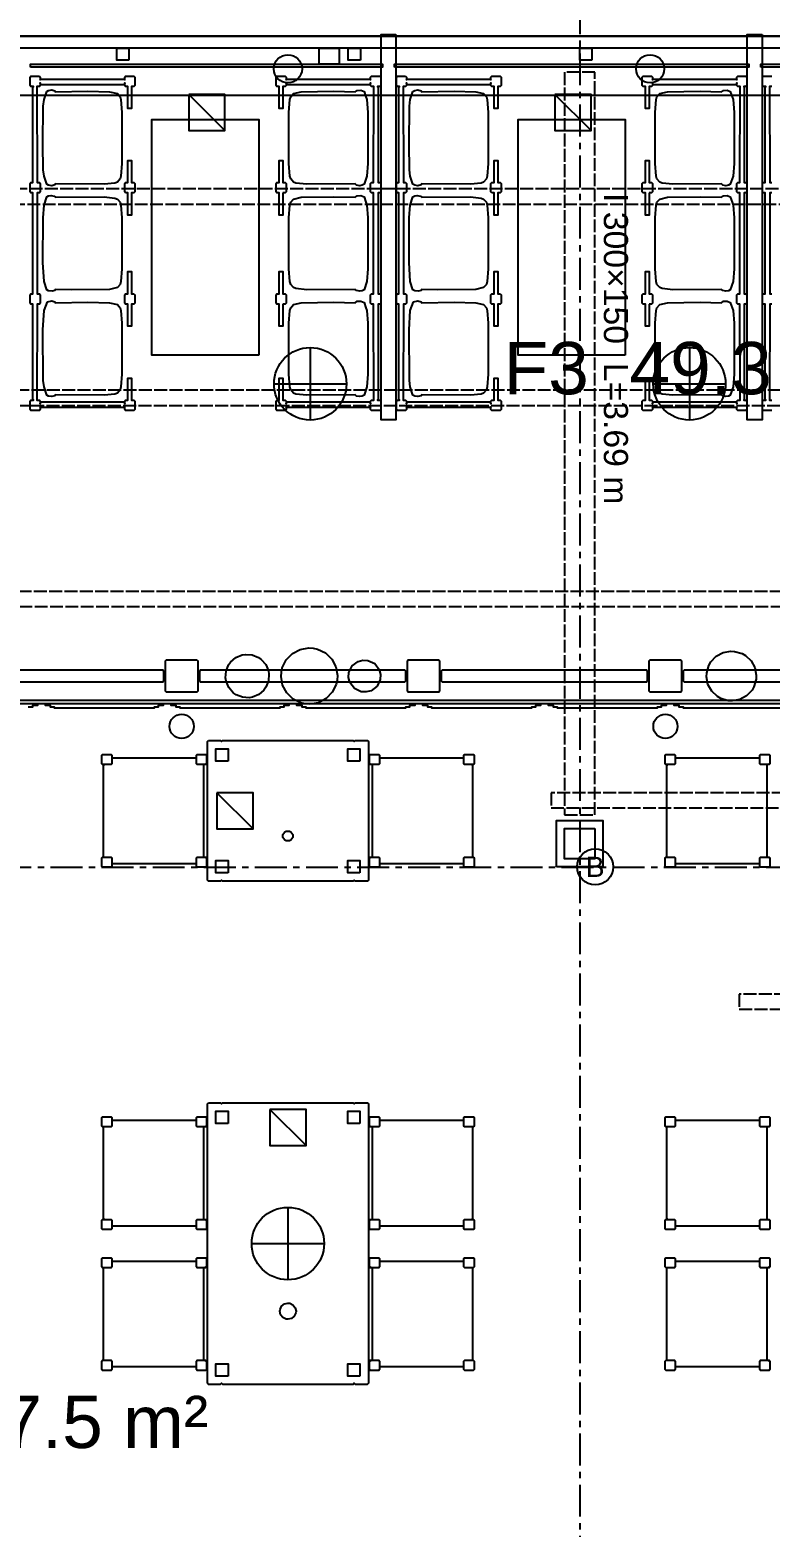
# Model space of a CAD drawing. Header units: millimetres. Extents: x -2320 to 44593, y -183000 to 30400.
# Drawn here: x 18618 to 22296, y -7408 to 30 of the extents above; entities that cross this region are included whole.
import ezdxf
from ezdxf.enums import TextEntityAlignment as Align

# ---------------------------------------------------------------- set-up
doc = ezdxf.new("R2010")
doc.units = ezdxf.units.MM
doc.header["$LTSCALE"] = 50
doc.linetypes.add('CENTER', pattern=[5.08, 3.175, -0.635, 0.635, -0.635])
doc.linetypes.add('DASHED', pattern=[1.524, 1.27, -0.254])
for name, color, linetype in [('A-AIVAN', 40, 'Continuous'), ('A-BLDG', 8, 'Continuous'), ('A-CLNG', 150, 'Continuous'), ('A-FLOR-F1', 2, 'Continuous'), ('A-FLOR-F3', 30, 'Continuous'), ('A-FLOR-TEXT', 7, 'Continuous'), ('A-FURN', 3, 'Continuous'), ('A-FURN-BASE', 9, 'Continuous'), ('A-WALL-CUT', 7, 'Continuous'), ('E-LITE', 1, 'Continuous'), ('E-POWR', 5, 'Continuous'), ('S-BEAM', 1, 'DASHED'), ('S-GRID', 8, 'CENTER'), ('S-PURL', 9, 'DASHED')]:
    doc.layers.add(name, color=color, linetype=linetype)
doc.styles.add('VN', font='arial.ttf')

msp = doc.modelspace()

# ---------------------------------------------------------------- linework, layer by layer
at = {"layer": 'A-AIVAN'}
for points in [[(20437, 7), (20437, -1907), (20363, -1907), (20363, 7)], [(22257, 7), (22257, -1907), (22183, -1907), (22183, 7)], [(18620, -155), (18620, -140), (20370, -140), (20370, -155)], [(20430, -155), (20430, -140), (22190, -140), (22190, -155)], [(22250, -155), (22250, -140), (24010, -140), (24010, -155)], [(18665, -200), (18669, -204), (18669, -217), (18671, -214), (19087, -214), (19089, -217), (19089, -204), (19093, -200), (19135, -200), (19139, -204), (19139, -246), (19135, -250), (19123, -250), (19123, -360.3), (19105, -360.3), (19105, -250), (19093, -250), (19089, -246), (19089, -233), (19087, -243), (18671, -243), (18669, -233), (18669, -246), (18665, -250), (18653, -250), (18654, -728.3), (18665, -728.3), (18669, -732.3), (18669, -774.3), (18665, -778.3), (18654, -778.3), (18654, -1281.7), (18665, -1281.7), (18669, -1285.7), (18669, -1327.7), (18665, -1331.7), (18654, -1331.7), (18653, -1810), (18665, -1810), (18669, -1814), (18669, -1827), (18671, -1817), (19087, -1817), (19089, -1827), (19089, -1814), (19093, -1810), (19105, -1810), (19105, -1699.7), (19123, -1699.7), (19123, -1810), (19135, -1810), (19139, -1814), (19139, -1856), (19135, -1860), (19093, -1860), (19089, -1856), (19089, -1843), (19087, -1846), (18671, -1846), (18669, -1843), (18669, -1856), (18665, -1860), (18623, -1860), (18619, -1856), (18619, -1814), (18623, -1810), (18635, -1810), (18635, -1807), (18632, -1807), (18632, -1331.7), (18623, -1331.7), (18619, -1327.7), (18619, -1285.7), (18623, -1281.7), (18632, -1281.7), (18632, -778.3), (18623, -778.3), (18619, -774.3), (18619, -732.3), (18623, -728.3), (18632, -728.3), (18632, -253), (18635, -253), (18635, -250), (18623, -250), (18619, -246), (18619, -204), (18623, -200)], [(19893, -214), (20309, -214), (20311, -217), (20311, -204), (20315, -200), (20357, -200), (20361, -204), (20361, -246), (20357, -250), (20345, -250), (20345, -253), (20348, -253), (20348, -728.3), (20357, -728.3), (20361, -732.3), (20361, -774.3), (20357, -778.3), (20348, -778.3), (20348, -1281.7), (20357, -1281.7), (20361, -1285.7), (20361, -1327.7), (20357, -1331.7), (20348, -1331.7), (20348, -1807), (20345, -1807), (20345, -1810), (20357, -1810), (20361, -1814), (20361, -1856), (20357, -1860), (20315, -1860), (20311, -1856), (20311, -1843), (20309, -1846), (19893, -1846), (19891, -1843), (19891, -1856), (19887, -1860), (19845, -1860), (19841, -1856), (19841, -1814), (19845, -1810), (19857, -1810), (19857, -1699.7), (19875, -1699.7), (19875, -1810), (19887, -1810), (19891, -1814), (19891, -1827), (19893, -1817), (20309, -1817), (20311, -1827), (20311, -1814), (20315, -1810), (20327, -1810), (20326, -1331.7), (20315, -1331.7), (20311, -1327.7), (20311, -1285.7), (20315, -1281.7), (20326, -1281.7), (20326, -778.3), (20315, -778.3), (20311, -774.3), (20311, -732.3), (20315, -728.3), (20326, -728.3), (20327, -250), (20315, -250), (20311, -246), (20311, -233), (20309, -243), (19893, -243), (19891, -233), (19891, -246), (19887, -250), (19875, -250), (19875, -360.3), (19857, -360.3), (19857, -250), (19845, -250), (19841, -246), (19841, -204), (19845, -200), (19887, -200), (19891, -204), (19891, -217)], [(20485, -200), (20489, -204), (20489, -217), (20491, -214), (20907, -214), (20909, -217), (20909, -204), (20913, -200), (20955, -200), (20959, -204), (20959, -246), (20955, -250), (20943, -250), (20943, -360.3), (20925, -360.3), (20925, -250), (20913, -250), (20909, -246), (20909, -233), (20907, -243), (20491, -243), (20489, -233), (20489, -246), (20485, -250), (20473, -250), (20474, -728.3), (20485, -728.3), (20489, -732.3), (20489, -774.3), (20485, -778.3), (20474, -778.3), (20474, -1281.7), (20485, -1281.7), (20489, -1285.7), (20489, -1327.7), (20485, -1331.7), (20474, -1331.7), (20473, -1810), (20485, -1810), (20489, -1814), (20489, -1827), (20491, -1817), (20907, -1817), (20909, -1827), (20909, -1814), (20913, -1810), (20925, -1810), (20925, -1699.7), (20943, -1699.7), (20943, -1810), (20955, -1810), (20959, -1814), (20959, -1856), (20955, -1860), (20913, -1860), (20909, -1856), (20909, -1843), (20907, -1846), (20491, -1846), (20489, -1843), (20489, -1856), (20485, -1860), (20443, -1860), (20439, -1856), (20439, -1814), (20443, -1810), (20455, -1810), (20455, -1807), (20452, -1807), (20452, -1331.7), (20443, -1331.7), (20439, -1327.7), (20439, -1285.7), (20443, -1281.7), (20452, -1281.7), (20452, -778.3), (20443, -778.3), (20439, -774.3), (20439, -732.3), (20443, -728.3), (20452, -728.3), (20452, -253), (20455, -253), (20455, -250), (20443, -250), (20439, -246), (20439, -204), (20443, -200)], [(21713, -214), (22129, -214), (22131, -217), (22131, -204), (22135, -200), (22177, -200), (22181, -204), (22181, -246), (22177, -250), (22165, -250), (22165, -253), (22168, -253), (22168, -728.3), (22177, -728.3), (22181, -732.3), (22181, -774.3), (22177, -778.3), (22168, -778.3), (22168, -1281.7), (22177, -1281.7), (22181, -1285.7), (22181, -1327.7), (22177, -1331.7), (22168, -1331.7), (22168, -1807), (22165, -1807), (22165, -1810), (22177, -1810), (22181, -1814), (22181, -1856), (22177, -1860), (22135, -1860), (22131, -1856), (22131, -1843), (22129, -1846), (21713, -1846), (21711, -1843), (21711, -1856), (21707, -1860), (21665, -1860), (21661, -1856), (21661, -1814), (21665, -1810), (21677, -1810), (21677, -1699.7), (21695, -1699.7), (21695, -1810), (21707, -1810), (21711, -1814), (21711, -1827), (21713, -1817), (22129, -1817), (22131, -1827), (22131, -1814), (22135, -1810), (22147, -1810), (22146, -1331.7), (22135, -1331.7), (22131, -1327.7), (22131, -1285.7), (22135, -1281.7), (22146, -1281.7), (22146, -778.3), (22135, -778.3), (22131, -774.3), (22131, -732.3), (22135, -728.3), (22146, -728.3), (22147, -250), (22135, -250), (22131, -246), (22131, -233), (22129, -243), (21713, -243), (21711, -233), (21711, -246), (21707, -250), (21695, -250), (21695, -360.3), (21677, -360.3), (21677, -250), (21665, -250), (21661, -246), (21661, -204), (21665, -200), (21707, -200), (21711, -204), (21711, -217)], [(18701.4, -276), (18710.8, -270.2), (18726.2, -268.1), (18741.6, -272.4), (18745.7, -277.1), (18905.9, -274.6), (19013.4, -277.2), (19052.3, -286), (19066, -302.1), (19070, -316.2), (19074.8, -379.4), (19074.8, -632.6), (19070, -695.8), (19066, -709.9), (19052.3, -726), (19040.3, -730.7), (18986.6, -736.4), (18745.7, -734.9), (18741.6, -739.6), (18726.2, -743.9), (18710.8, -741.8), (18701.5, -736.4), (18688, -695.8), (18684.5, -664.2), (18682.3, -537.6), (18684.5, -347.8), (18688, -316.2)], [(20127.9, -274.6), (20234.3, -277.1), (20244.6, -269.9), (20263, -268.6), (20278.5, -275.6), (20288, -302.1), (20292, -316.2), (20296.8, -379.4), (20296.8, -632.6), (20292, -695.8), (20278.5, -736.4), (20269.2, -741.8), (20256.9, -743.9), (20241.5, -741), (20234.3, -734.9), (19993.4, -736.4), (19939.7, -730.7), (19927.7, -726), (19914, -709.9), (19910, -695.8), (19905.2, -632.6), (19905.2, -379.4), (19910, -316.2), (19914, -302.1), (19927.7, -286), (19966.6, -277.2)], [(20521.4, -276), (20530.8, -270.2), (20546.2, -268.1), (20561.6, -272.4), (20565.7, -277.1), (20725.9, -274.6), (20833.4, -277.2), (20872.3, -286), (20886, -302.1), (20890, -316.2), (20894.8, -379.4), (20894.8, -632.6), (20890, -695.8), (20886, -709.9), (20872.3, -726), (20860.3, -730.7), (20806.6, -736.4), (20565.7, -734.9), (20561.6, -739.6), (20546.2, -743.9), (20530.8, -741.8), (20521.5, -736.4), (20508, -695.8), (20504.5, -664.2), (20502.3, -537.6), (20504.5, -347.8), (20508, -316.2)], [(21947.9, -274.6), (22054.3, -277.1), (22064.6, -269.9), (22083, -268.6), (22098.5, -275.6), (22108, -302.1), (22112, -316.2), (22116.8, -379.4), (22116.8, -632.6), (22112, -695.8), (22098.5, -736.4), (22089.2, -741.8), (22076.9, -743.9), (22061.5, -741), (22054.3, -734.9), (21813.4, -736.4), (21759.7, -730.7), (21747.7, -726), (21734, -709.9), (21730, -695.8), (21725.2, -632.6), (21725.2, -379.4), (21730, -316.2), (21734, -302.1), (21747.7, -286), (21786.6, -277.2)], [(19756, -1586), (19224, -1586), (19224, -414), (19756, -414)], [(21576, -1586), (21044, -1586), (21044, -414), (21576, -414)], [(19093, -778.3), (19089, -774.3), (19089, -732.3), (19093, -728.3), (19105, -728.3), (19105, -618), (19123, -618), (19123, -728.3), (19135, -728.3), (19139, -732.3), (19139, -774.3), (19135, -778.3), (19123, -778.3), (19123, -889.9), (19105, -889.9), (19105, -778.3)], [(19875, -778.3), (19875, -889.9), (19857, -889.9), (19857, -778.3), (19845, -778.3), (19841, -774.3), (19841, -732.3), (19845, -728.3), (19857, -728.3), (19857, -618), (19875, -618), (19875, -728.3), (19887, -728.3), (19891, -732.3), (19891, -774.3), (19887, -778.3)], [(20913, -778.3), (20909, -774.3), (20909, -732.3), (20913, -728.3), (20925, -728.3), (20925, -618), (20943, -618), (20943, -728.3), (20955, -728.3), (20959, -732.3), (20959, -774.3), (20955, -778.3), (20943, -778.3), (20943, -889.9), (20925, -889.9), (20925, -778.3)], [(21695, -778.3), (21695, -889.9), (21677, -889.9), (21677, -778.3), (21665, -778.3), (21661, -774.3), (21661, -732.3), (21665, -728.3), (21677, -728.3), (21677, -618), (21695, -618), (21695, -728.3), (21707, -728.3), (21711, -732.3), (21711, -774.3), (21707, -778.3)], [(18825.2, -1261.3), (18745.7, -1258.9), (18741.6, -1263.6), (18729.3, -1267.5), (18710.8, -1265.8), (18701.5, -1260.4), (18688, -1219.8), (18682.6, -1124.9), (18683.2, -903.4), (18688, -840.2), (18701.5, -799.6), (18710.8, -794.2), (18723.1, -792.1), (18738.5, -795), (18745.7, -801.1), (18986.6, -799.6), (19040.3, -805.3), (19052.3, -810), (19066, -826.1), (19070, -840.2), (19074.8, -903.4), (19074.8, -1156.6), (19070, -1219.8), (19066, -1233.9), (19052.3, -1250), (19013.4, -1258.8)], [(20127.9, -798.6), (20234.3, -801.1), (20244.6, -793.9), (20263, -792.6), (20278.5, -799.6), (20288, -826.1), (20292, -840.2), (20296.8, -903.4), (20296.8, -1156.6), (20292, -1219.8), (20278.5, -1260.4), (20269.2, -1265.8), (20256.9, -1267.9), (20241.5, -1265), (20234.3, -1258.9), (19993.4, -1260.4), (19939.7, -1254.7), (19927.7, -1250), (19914, -1233.9), (19910, -1219.8), (19905.2, -1156.6), (19905.2, -903.4), (19910, -840.2), (19914, -826.1), (19927.7, -810), (19966.6, -801.2)], [(20645.2, -1261.3), (20565.7, -1258.9), (20561.6, -1263.6), (20549.3, -1267.5), (20530.8, -1265.8), (20521.5, -1260.4), (20508, -1219.8), (20502.6, -1124.9), (20503.2, -903.4), (20508, -840.2), (20521.5, -799.6), (20530.8, -794.2), (20543.1, -792.1), (20558.5, -795), (20565.7, -801.1), (20806.6, -799.6), (20860.3, -805.3), (20872.3, -810), (20886, -826.1), (20890, -840.2), (20894.8, -903.4), (20894.8, -1156.6), (20890, -1219.8), (20886, -1233.9), (20872.3, -1250), (20833.4, -1258.8)], [(21947.9, -798.6), (22054.3, -801.1), (22064.6, -793.9), (22083, -792.6), (22098.5, -799.6), (22108, -826.1), (22112, -840.2), (22116.8, -903.4), (22116.8, -1156.6), (22112, -1219.8), (22098.5, -1260.4), (22089.2, -1265.8), (22076.9, -1267.9), (22061.5, -1265), (22054.3, -1258.9), (21813.4, -1260.4), (21759.7, -1254.7), (21747.7, -1250), (21734, -1233.9), (21730, -1219.8), (21725.2, -1156.6), (21725.2, -903.4), (21730, -840.2), (21734, -826.1), (21747.7, -810), (21786.6, -801.2)], [(19135, -1281.7), (19139, -1285.7), (19139, -1327.7), (19135, -1331.7), (19123, -1331.7), (19123, -1442), (19105, -1442), (19105, -1331.7), (19093, -1331.7), (19089, -1327.7), (19089, -1285.7), (19093, -1281.7), (19105, -1281.7), (19105, -1170.1), (19123, -1170.1), (19123, -1281.7)], [(19875, -1331.7), (19875, -1442), (19857, -1442), (19857, -1331.7), (19845, -1331.7), (19841, -1327.7), (19841, -1285.7), (19845, -1281.7), (19857, -1281.7), (19857, -1170.1), (19875, -1170.1), (19875, -1281.7), (19887, -1281.7), (19891, -1285.7), (19891, -1327.7), (19887, -1331.7)], [(20955, -1281.7), (20959, -1285.7), (20959, -1327.7), (20955, -1331.7), (20943, -1331.7), (20943, -1442), (20925, -1442), (20925, -1331.7), (20913, -1331.7), (20909, -1327.7), (20909, -1285.7), (20913, -1281.7), (20925, -1281.7), (20925, -1170.1), (20943, -1170.1), (20943, -1281.7)], [(21695, -1331.7), (21695, -1442), (21677, -1442), (21677, -1331.7), (21665, -1331.7), (21661, -1327.7), (21661, -1285.7), (21665, -1281.7), (21677, -1281.7), (21677, -1170.1), (21695, -1170.1), (21695, -1281.7), (21707, -1281.7), (21711, -1285.7), (21711, -1327.7), (21707, -1331.7)], [(18704.7, -1320.8), (18726.2, -1316.1), (18741.6, -1320.4), (18745.7, -1325.1), (18905.9, -1322.6), (19013.4, -1325.2), (19052.3, -1334), (19066, -1350.1), (19070, -1364.2), (19074.8, -1427.4), (19074.8, -1680.6), (19070, -1743.8), (19066, -1757.9), (19052.3, -1774), (19040.3, -1778.7), (18986.6, -1784.4), (18745.7, -1782.9), (18741.6, -1787.6), (18726.2, -1791.9), (18710.8, -1789.8), (18701.5, -1784.4), (18688, -1743.8), (18684.5, -1712.2), (18682.6, -1459.1), (18688, -1364.2)], [(20127.9, -1322.6), (20234.3, -1325.1), (20244.6, -1317.9), (20263, -1316.6), (20278.5, -1323.6), (20288, -1350.1), (20292, -1364.2), (20296.8, -1427.4), (20296.8, -1680.6), (20292, -1743.8), (20278.5, -1784.4), (20269.2, -1789.8), (20256.9, -1791.9), (20241.5, -1789), (20234.3, -1782.9), (19993.4, -1784.4), (19939.7, -1778.7), (19927.7, -1774), (19914, -1757.9), (19910, -1743.8), (19905.2, -1680.6), (19905.2, -1427.4), (19910, -1364.2), (19914, -1350.1), (19927.7, -1334), (19966.6, -1325.2)], [(20524.7, -1320.8), (20546.2, -1316.1), (20561.6, -1320.4), (20565.7, -1325.1), (20725.9, -1322.6), (20833.4, -1325.2), (20872.3, -1334), (20886, -1350.1), (20890, -1364.2), (20894.8, -1427.4), (20894.8, -1680.6), (20890, -1743.8), (20886, -1757.9), (20872.3, -1774), (20860.3, -1778.7), (20806.6, -1784.4), (20565.7, -1782.9), (20561.6, -1787.6), (20546.2, -1791.9), (20530.8, -1789.8), (20521.5, -1784.4), (20508, -1743.8), (20504.5, -1712.2), (20502.6, -1459.1), (20508, -1364.2)], [(21947.9, -1322.6), (22054.3, -1325.1), (22064.6, -1317.9), (22083, -1316.6), (22098.5, -1323.6), (22108, -1350.1), (22112, -1364.2), (22116.8, -1427.4), (22116.8, -1680.6), (22112, -1743.8), (22098.5, -1784.4), (22089.2, -1789.8), (22076.9, -1791.9), (22061.5, -1789), (22054.3, -1782.9), (21813.4, -1784.4), (21759.7, -1778.7), (21747.7, -1774), (21734, -1757.9), (21730, -1743.8), (21725.2, -1680.6), (21725.2, -1427.4), (21730, -1364.2), (21734, -1350.1), (21747.7, -1334), (21786.6, -1325.2)], [(20089.9, -3292), (20051.2, -3312.5), (20008, -3320), (19986.1, -3318.6), (19964.7, -3313.8), (19925.4, -3294.5), (19894, -3263.9), (19873.5, -3225.2), (19866, -3182), (19867.4, -3160.1), (19872.2, -3138.7), (19891.5, -3099.4), (19922.1, -3068), (19960.8, -3047.5), (20004, -3040), (20025.9, -3041.4), (20047.3, -3046.2), (20086.6, -3065.5), (20118, -3096.1), (20138.5, -3134.8), (20146, -3178), (20144.6, -3199.9), (20139.8, -3221.3), (20120.5, -3260.6)], [(19724, -3284.9), (19707.3, -3287.7), (19673.5, -3285.3), (19642.2, -3272.6), (19628.4, -3262.7), (19606.2, -3237.2), (19593.1, -3206), (19590.3, -3189.3), (19592.7, -3155.5), (19605.4, -3124.2), (19615.3, -3110.4), (19640.8, -3088.2), (19672, -3075.1), (19688.7, -3072.3), (19722.5, -3074.7), (19753.8, -3087.4), (19767.6, -3097.3), (19789.8, -3122.8), (19802.9, -3154), (19805.7, -3170.7), (19803.3, -3204.5), (19790.6, -3235.8), (19780.7, -3249.6), (19755.2, -3271.8)], [(20342.8, -3230.5), (20313.1, -3253), (20289, -3259.3), (20264.1, -3257.9), (20230.5, -3241.8), (20208, -3212.1), (20201.7, -3188), (20203.1, -3163.1), (20219.2, -3129.5), (20248.9, -3107), (20273, -3100.7), (20297.9, -3102.1), (20331.5, -3118.2), (20354, -3147.9), (20360.3, -3172), (20358.9, -3196.9)], [(22226.7, -3195.8), (22215.9, -3232.9), (22206.2, -3249.8), (22179.6, -3277.9), (22145.7, -3296.5), (22107.6, -3303.7), (22088.2, -3302.7), (22051.1, -3291.9), (22034.2, -3282.2), (22006.1, -3255.6), (21987.5, -3221.7), (21980.3, -3183.6), (21981.3, -3164.2), (21992.1, -3127.1), (22001.8, -3110.2), (22028.4, -3082.1), (22062.3, -3063.5), (22100.4, -3056.3), (22119.8, -3057.3), (22156.9, -3068.1), (22173.8, -3077.8), (22201.9, -3104.4), (22220.5, -3138.3), (22227.7, -3176.4)], [(19282, -3154), (19282, -3206), (19278, -3210), (18264, -3210), (18260, -3206), (18260, -3154), (18264, -3150), (19278, -3150)], [(20484, -3154), (20484, -3206), (20480, -3210), (19466, -3210), (19462, -3206), (19462, -3154), (19466, -3150), (20480, -3150)], [(21686, -3154), (21686, -3206), (21682, -3210), (20668, -3210), (20664, -3206), (20664, -3154), (20668, -3150), (21682, -3150)], [(22888, -3154), (22888, -3206), (22884, -3210), (21870, -3210), (21866, -3206), (21866, -3154), (21870, -3150), (22884, -3150)], [(24300, -3300), (24300, -3318), (18050, -3318), (18050, -3300)]]:
    msp.add_lwpolyline(points, close=True, dxfattribs=at)
for points in [[(22305, -1860), (22263, -1860), (22259, -1856), (22259, -1814), (22263, -1810), (22275, -1810), (22275, -1807), (22272, -1807), (22272, -1331.7), (22263, -1331.7), (22259, -1327.7), (22259, -1285.7), (22263, -1281.7), (22272, -1281.7), (22272, -778.3), (22263, -778.3), (22259, -774.3), (22259, -732.3), (22263, -728.3), (22272, -728.3), (22272, -253), (22275, -253), (22275, -250), (22263, -250), (22259, -246), (22259, -204), (22263, -200), (22305, -200)], [(22305, -250), (22293, -250), (22294, -728.3), (22305, -728.3)], [(22305, -778.3), (22294, -778.3), (22294, -1281.7), (22305, -1281.7)], [(22305, -1331.7), (22294, -1331.7), (22293, -1810), (22305, -1810)]]:
    msp.add_lwpolyline(points, dxfattribs=at)
at = {"layer": 'A-BLDG'}
for points in [[(37100, 30400), (37100, 0), (4100, 0), (4100, 30400)], [(37000, 0), (37000, -60), (4200, -60), (4200, 0)], [(19110, -120), (19050, -120), (19050, -60), (19110, -60)], [(20155, -140), (20055, -140), (20055, -60), (20155, -60)], [(20260, -120), (20200, -120), (20200, -60), (20260, -60)], [(21410, -120), (21350, -120), (21350, -60), (21410, -60)]]:
    msp.add_lwpolyline(points, close=True, dxfattribs=at)
at = {"layer": 'A-CLNG'}
msp.add_lwpolyline([(8775, -295), (8775, -11681), (36075, -11681), (36075, -295)], close=True, dxfattribs=at)
at = {"layer": 'A-FLOR-F1'}
msp.add_lwpolyline([(15300, -3300), (28500, -3300)], dxfattribs=at)
at = {"layer": 'A-FLOR-F3'}
msp.add_lwpolyline([(15300, 0), (15300, -3300), (28500, -3300), (28500, -2400), (30900, -2400), (30900, 0)], close=True, dxfattribs=at)
at = {"layer": 'A-FURN'}
for points in [[(18975, -3616), (18975, -3574), (18979, -3570), (19021, -3570), (19025, -3574), (19025, -3585), (19028, -3587), (19442, -3587), (19445, -3585), (19445, -3574), (19449, -3570), (19491, -3570), (19495, -3574), (19495, -3616), (19480, -3623), (19480, -4077), (19495, -4084), (19495, -4126), (19491, -4130), (19449, -4130), (19445, -4126), (19445, -4115), (19442, -4113), (19028, -4113), (19025, -4115), (19025, -4126), (19021, -4130), (18979, -4130), (18975, -4126), (18975, -4084), (18979, -4080), (18987, -4080), (18983, -4076), (18983, -3624), (18987, -3620), (18979, -3620)], [(19506, -3500), (19564, -3500), (19570, -3506), (19576, -3500), (20224, -3500), (20230, -3506), (20236, -3500), (20294, -3500), (20300, -3506), (20300, -4194), (20294, -4200), (20236, -4200), (20230, -4194), (20224, -4200), (19576, -4200), (19570, -4194), (19564, -4200), (19506, -4200), (19500, -4194), (19500, -3506)], [(20355, -3574), (20355, -3585), (20358, -3587), (20772, -3587), (20775, -3585), (20775, -3574), (20779, -3570), (20821, -3570), (20825, -3574), (20825, -3616), (20821, -3620), (20813, -3620), (20817, -3624), (20817, -4076), (20813, -4080), (20821, -4080), (20825, -4084), (20825, -4126), (20821, -4130), (20779, -4130), (20775, -4126), (20775, -4115), (20772, -4113), (20358, -4113), (20355, -4115), (20355, -4126), (20351, -4130), (20309, -4130), (20305, -4126), (20305, -4084), (20320, -4077), (20320, -3623), (20305, -3616), (20305, -3574), (20309, -3570), (20351, -3570)], [(21775, -3616), (21775, -3574), (21779, -3570), (21821, -3570), (21825, -3574), (21825, -3585), (21828, -3587), (22242, -3587), (22245, -3585), (22245, -3574), (22249, -3570), (22291, -3570), (22295, -3574), (22295, -3616), (22280, -3623), (22280, -4077), (22295, -4084), (22295, -4126), (22291, -4130), (22249, -4130), (22245, -4126), (22245, -4115), (22242, -4113), (21828, -4113), (21825, -4115), (21825, -4126), (21821, -4130), (21779, -4130), (21775, -4126), (21775, -4084), (21779, -4080), (21787, -4080), (21783, -4076), (21783, -3624), (21787, -3620), (21779, -3620)], [(19892, -3999.3), (19884.9, -3995.6), (19875.5, -3982.8), (19875.5, -3966.8), (19884.9, -3954), (19892, -3950.3), (19907.9, -3950.3), (19915.1, -3954), (19924.5, -3966.8), (19924.5, -3982.8), (19915.1, -3995.6), (19907.9, -3999.3)], [(19506, -5300), (19564, -5300), (19570, -5306), (19576, -5300), (20224, -5300), (20230, -5306), (20236, -5300), (20294, -5300), (20300, -5306), (20300, -6694), (20294, -6700), (20236, -6700), (20230, -6694), (20224, -6700), (19576, -6700), (19570, -6694), (19564, -6700), (19506, -6700), (19500, -6694), (19500, -5306)], [(18979, -5370), (19021, -5370), (19025, -5374), (19025, -5385), (19028, -5387), (19442, -5387), (19445, -5385), (19445, -5374), (19449, -5370), (19491, -5370), (19495, -5374), (19495, -5416), (19480, -5423), (19480, -5877), (19495, -5884), (19495, -5926), (19491, -5930), (19449, -5930), (19445, -5926), (19445, -5915), (19442, -5913), (19028, -5913), (19025, -5915), (19025, -5926), (19021, -5930), (18979, -5930), (18975, -5926), (18975, -5884), (18979, -5880), (18987, -5880), (18983, -5876), (18983, -5424), (18987, -5420), (18979, -5420), (18975, -5416), (18975, -5374)], [(20355, -5374), (20355, -5385), (20358, -5387), (20772, -5387), (20775, -5385), (20775, -5374), (20779, -5370), (20821, -5370), (20825, -5374), (20825, -5416), (20821, -5420), (20813, -5420), (20817, -5424), (20817, -5876), (20813, -5880), (20821, -5880), (20825, -5884), (20825, -5926), (20821, -5930), (20779, -5930), (20775, -5926), (20775, -5915), (20772, -5913), (20358, -5913), (20355, -5915), (20355, -5926), (20351, -5930), (20309, -5930), (20305, -5926), (20305, -5884), (20320, -5877), (20320, -5423), (20305, -5416), (20305, -5374), (20309, -5370), (20351, -5370)], [(21779, -5370), (21821, -5370), (21825, -5374), (21825, -5385), (21828, -5387), (22242, -5387), (22245, -5385), (22245, -5374), (22249, -5370), (22291, -5370), (22295, -5374), (22295, -5416), (22280, -5423), (22280, -5877), (22295, -5884), (22295, -5926), (22291, -5930), (22249, -5930), (22245, -5926), (22245, -5915), (22242, -5913), (21828, -5913), (21825, -5915), (21825, -5926), (21821, -5930), (21779, -5930), (21775, -5926), (21775, -5884), (21779, -5880), (21787, -5880), (21783, -5876), (21783, -5424), (21787, -5420), (21779, -5420), (21775, -5416), (21775, -5374)], [(18979, -6070), (19021, -6070), (19025, -6074), (19025, -6085), (19028, -6087), (19442, -6087), (19445, -6085), (19445, -6074), (19449, -6070), (19491, -6070), (19495, -6074), (19495, -6116), (19480, -6123), (19480, -6577), (19495, -6584), (19495, -6626), (19491, -6630), (19449, -6630), (19445, -6626), (19445, -6615), (19442, -6613), (19028, -6613), (19025, -6615), (19025, -6626), (19021, -6630), (18979, -6630), (18975, -6626), (18975, -6584), (18979, -6580), (18987, -6580), (18983, -6576), (18983, -6124), (18987, -6120), (18979, -6120), (18975, -6116), (18975, -6074)], [(20355, -6074), (20355, -6085), (20358, -6087), (20772, -6087), (20775, -6085), (20775, -6074), (20779, -6070), (20821, -6070), (20825, -6074), (20825, -6116), (20821, -6120), (20813, -6120), (20817, -6124), (20817, -6576), (20813, -6580), (20821, -6580), (20825, -6584), (20825, -6626), (20821, -6630), (20779, -6630), (20775, -6626), (20775, -6615), (20772, -6613), (20358, -6613), (20355, -6615), (20355, -6626), (20351, -6630), (20309, -6630), (20305, -6626), (20305, -6584), (20320, -6577), (20320, -6123), (20305, -6116), (20305, -6074), (20309, -6070), (20351, -6070)], [(21779, -6070), (21821, -6070), (21825, -6074), (21825, -6085), (21828, -6087), (22242, -6087), (22245, -6085), (22245, -6074), (22249, -6070), (22291, -6070), (22295, -6074), (22295, -6116), (22280, -6123), (22280, -6577), (22295, -6584), (22295, -6626), (22291, -6630), (22249, -6630), (22245, -6626), (22245, -6615), (22242, -6613), (21828, -6613), (21825, -6615), (21825, -6626), (21821, -6630), (21779, -6630), (21775, -6626), (21775, -6584), (21779, -6580), (21787, -6580), (21783, -6576), (21783, -6124), (21787, -6120), (21779, -6120), (21775, -6116), (21775, -6074)], [(19874.9, -6367.4), (19863.8, -6353.4), (19859.8, -6336), (19860.8, -6327.1), (19868.6, -6310.9), (19882.6, -6299.8), (19900, -6295.8), (19908.9, -6296.8), (19925.1, -6304.6), (19936.2, -6318.6), (19940.2, -6336), (19939.2, -6344.9), (19931.4, -6361.1), (19917.4, -6372.2), (19900, -6376.2), (19891.1, -6375.2)]]:
    msp.add_lwpolyline(points, close=True, dxfattribs=at)
at = {"layer": 'A-FURN-BASE'}
for points in [[(18050, -3300), (24300, -3300)], [(22360, -3340), (21865, -3340), (21865, -3334), (21845, -3334), (21845, -3326), (21820, -3326), (21820, -3318), (21780, -3318), (21780, -3326), (21755, -3326), (21755, -3334), (21735, -3334), (21735, -3340), (21240, -3340), (21240, -3334), (21220, -3334), (21220, -3326), (21195, -3326), (21195, -3318), (21155, -3318), (21155, -3326), (21130, -3326), (21130, -3334), (21110, -3334), (21110, -3340), (20615, -3340), (20615, -3334), (20595, -3334), (20595, -3326), (20570, -3326), (20570, -3318), (20530, -3318), (20530, -3326), (20505, -3326), (20505, -3334), (20485, -3334), (20485, -3340), (19990, -3340), (19990, -3334), (19970, -3334), (19970, -3326), (19945, -3326), (19945, -3318), (19905, -3318), (19905, -3326), (19880, -3326), (19880, -3334), (19860, -3334), (19860, -3340), (19365, -3340), (19365, -3334), (19345, -3334), (19345, -3326), (19320, -3326), (19320, -3318), (19280, -3318), (19280, -3326), (19255, -3326), (19255, -3334), (19235, -3334), (19235, -3340), (18740, -3340), (18740, -3334), (18720, -3334), (18720, -3326), (18695, -3326), (18695, -3318), (18655, -3318), (18655, -3326), (18630, -3326), (18630, -3334), (18610, -3334)]]:
    msp.add_lwpolyline(points, dxfattribs=at)
for points in [[(19025, -3616), (19021, -3620), (18979, -3620), (18975, -3616), (18975, -3574), (18979, -3570), (19021, -3570), (19025, -3574)], [(19495, -3616), (19491, -3620), (19449, -3620), (19445, -3616), (19445, -3574), (19449, -3570), (19491, -3570), (19495, -3574)], [(19603, -3603), (19542, -3603), (19542, -3542), (19603, -3542)], [(20258, -3603), (20197, -3603), (20197, -3542), (20258, -3542)], [(20305, -3574), (20309, -3570), (20351, -3570), (20355, -3574), (20355, -3616), (20351, -3620), (20309, -3620), (20305, -3616)], [(20775, -3574), (20779, -3570), (20821, -3570), (20825, -3574), (20825, -3616), (20821, -3620), (20779, -3620), (20775, -3616)], [(21825, -3616), (21821, -3620), (21779, -3620), (21775, -3616), (21775, -3574), (21779, -3570), (21821, -3570), (21825, -3574)], [(22295, -3616), (22291, -3620), (22249, -3620), (22245, -3616), (22245, -3574), (22249, -3570), (22291, -3570), (22295, -3574)], [(19025, -4126), (19021, -4130), (18979, -4130), (18975, -4126), (18975, -4084), (18979, -4080), (19021, -4080), (19025, -4084)], [(19495, -4126), (19491, -4130), (19449, -4130), (19445, -4126), (19445, -4084), (19449, -4080), (19491, -4080), (19495, -4084)], [(20305, -4084), (20309, -4080), (20351, -4080), (20355, -4084), (20355, -4126), (20351, -4130), (20309, -4130), (20305, -4126)], [(20775, -4084), (20779, -4080), (20821, -4080), (20825, -4084), (20825, -4126), (20821, -4130), (20779, -4130), (20775, -4126)], [(21825, -4126), (21821, -4130), (21779, -4130), (21775, -4126), (21775, -4084), (21779, -4080), (21821, -4080), (21825, -4084)], [(22295, -4126), (22291, -4130), (22249, -4130), (22245, -4126), (22245, -4084), (22249, -4080), (22291, -4080), (22295, -4084)], [(19603, -4158), (19542, -4158), (19542, -4097), (19603, -4097)], [(20258, -4158), (20197, -4158), (20197, -4097), (20258, -4097)], [(19603, -5403), (19542, -5403), (19542, -5342), (19603, -5342)], [(20258, -5403), (20197, -5403), (20197, -5342), (20258, -5342)], [(19025, -5416), (19021, -5420), (18979, -5420), (18975, -5416), (18975, -5374), (18979, -5370), (19021, -5370), (19025, -5374)], [(19495, -5416), (19491, -5420), (19449, -5420), (19445, -5416), (19445, -5374), (19449, -5370), (19491, -5370), (19495, -5374)], [(20305, -5374), (20309, -5370), (20351, -5370), (20355, -5374), (20355, -5416), (20351, -5420), (20309, -5420), (20305, -5416)], [(20775, -5374), (20779, -5370), (20821, -5370), (20825, -5374), (20825, -5416), (20821, -5420), (20779, -5420), (20775, -5416)], [(21825, -5416), (21821, -5420), (21779, -5420), (21775, -5416), (21775, -5374), (21779, -5370), (21821, -5370), (21825, -5374)], [(22295, -5416), (22291, -5420), (22249, -5420), (22245, -5416), (22245, -5374), (22249, -5370), (22291, -5370), (22295, -5374)], [(19025, -5926), (19021, -5930), (18979, -5930), (18975, -5926), (18975, -5884), (18979, -5880), (19021, -5880), (19025, -5884)], [(19495, -5926), (19491, -5930), (19449, -5930), (19445, -5926), (19445, -5884), (19449, -5880), (19491, -5880), (19495, -5884)], [(20305, -5884), (20309, -5880), (20351, -5880), (20355, -5884), (20355, -5926), (20351, -5930), (20309, -5930), (20305, -5926)], [(20775, -5884), (20779, -5880), (20821, -5880), (20825, -5884), (20825, -5926), (20821, -5930), (20779, -5930), (20775, -5926)], [(21825, -5926), (21821, -5930), (21779, -5930), (21775, -5926), (21775, -5884), (21779, -5880), (21821, -5880), (21825, -5884)], [(22295, -5926), (22291, -5930), (22249, -5930), (22245, -5926), (22245, -5884), (22249, -5880), (22291, -5880), (22295, -5884)], [(19025, -6116), (19021, -6120), (18979, -6120), (18975, -6116), (18975, -6074), (18979, -6070), (19021, -6070), (19025, -6074)], [(19495, -6116), (19491, -6120), (19449, -6120), (19445, -6116), (19445, -6074), (19449, -6070), (19491, -6070), (19495, -6074)], [(20305, -6074), (20309, -6070), (20351, -6070), (20355, -6074), (20355, -6116), (20351, -6120), (20309, -6120), (20305, -6116)], [(20775, -6074), (20779, -6070), (20821, -6070), (20825, -6074), (20825, -6116), (20821, -6120), (20779, -6120), (20775, -6116)], [(21825, -6116), (21821, -6120), (21779, -6120), (21775, -6116), (21775, -6074), (21779, -6070), (21821, -6070), (21825, -6074)], [(22295, -6116), (22291, -6120), (22249, -6120), (22245, -6116), (22245, -6074), (22249, -6070), (22291, -6070), (22295, -6074)], [(19025, -6626), (19021, -6630), (18979, -6630), (18975, -6626), (18975, -6584), (18979, -6580), (19021, -6580), (19025, -6584)], [(19495, -6626), (19491, -6630), (19449, -6630), (19445, -6626), (19445, -6584), (19449, -6580), (19491, -6580), (19495, -6584)], [(19603, -6658), (19542, -6658), (19542, -6597), (19603, -6597)], [(20258, -6658), (20197, -6658), (20197, -6597), (20258, -6597)], [(20305, -6584), (20309, -6580), (20351, -6580), (20355, -6584), (20355, -6626), (20351, -6630), (20309, -6630), (20305, -6626)], [(20775, -6584), (20779, -6580), (20821, -6580), (20825, -6584), (20825, -6626), (20821, -6630), (20779, -6630), (20775, -6626)], [(21825, -6626), (21821, -6630), (21779, -6630), (21775, -6626), (21775, -6584), (21779, -6580), (21821, -6580), (21825, -6584)], [(22295, -6626), (22291, -6630), (22249, -6630), (22245, -6626), (22245, -6584), (22249, -6580), (22291, -6580), (22295, -6584)]]:
    msp.add_lwpolyline(points, close=True, dxfattribs=at)
at = {"layer": 'A-WALL-CUT'}
for points in [[(19448, -3100), (19452, -3104), (19452, -3256), (19448, -3260), (19296, -3260), (19292, -3256), (19292, -3104), (19296, -3100)], [(20650, -3100), (20654, -3104), (20654, -3256), (20650, -3260), (20498, -3260), (20494, -3256), (20494, -3104), (20498, -3100)], [(21852, -3100), (21856, -3104), (21856, -3256), (21852, -3260), (21700, -3260), (21696, -3256), (21696, -3104), (21700, -3100)], [(21235, -4127.8), (21235, -3897.8), (21265, -3897.8), (21435, -3897.8), (21465, -3897.8), (21465, -4127.8), (21435, -4127.8), (21265, -4127.8)], [(21425, -3937.8), (21425, -4087.8), (21275, -4087.8), (21275, -3937.8)]]:
    msp.add_lwpolyline(points, close=True, dxfattribs=at)
at = {"layer": 'E-LITE'}
for p, q in [((20011, -1548), (20011, -1908)), ((21895, -1548), (21895, -1908)), ((19831, -1728), (20191, -1728)), ((21715, -1728), (22075, -1728)), ((19900, -5820), (19900, -6180)), ((19720, -6000), (20080, -6000))]:
    msp.add_line(p, q, dxfattribs=at)
for centre, radius in [((20011, -1728), 180), ((21895, -1728), 180), ((19372, -3430), 60), ((21776, -3430), 60), ((21427, -4128), 90), ((19900, -6000), 180)]:
    msp.add_circle(centre, radius, dxfattribs=at)
at = {"layer": 'E-POWR'}
for p, q in [((19407, -290), (19587, -470)), ((21227, -290), (21407, -470)), ((19547, -3760), (19727, -3940)), ((19810, -5333), (19990, -5513))]:
    msp.add_line(p, q, dxfattribs=at)
for points in [[(19407, -290), (19407, -470), (19587, -470), (19587, -290)], [(21227, -290), (21227, -470), (21407, -470), (21407, -290)], [(19547, -3760), (19547, -3940), (19727, -3940), (19727, -3760)], [(19810, -5333), (19810, -5513), (19990, -5513), (19990, -5333)]]:
    msp.add_lwpolyline(points, close=True, dxfattribs=at)
for centre in [(19900, -163), (21700, -163)]:
    msp.add_circle(centre, 70, dxfattribs=at)
at = {"layer": 'S-BEAM'}
msp.add_lwpolyline([(21275, -180), (21275, -3870), (21425, -3870), (21425, -180)], close=True, dxfattribs=at)
at = {"layer": 'S-GRID'}
for p, q in [((21350, 2200), (21350, -14600)), ((-1600, 0), (38600, 0)), ((-1600, -4130), (38600, -4130))]:
    msp.add_line(p, q, dxfattribs=at)
at = {"layer": 'S-PURL'}
for points in [[(241, -760), (241, -835), (37044, -835), (37044, -760)], [(489, -1760), (489, -1835), (36978, -1835), (36978, -1760)], [(6983, -2760), (6983, -2835), (36913, -2835), (36913, -2760)], [(21208, -3760), (21208, -3835), (36847, -3835), (36847, -3760)], [(22143, -4760), (22143, -4835), (36782, -4835), (36782, -4760)]]:
    msp.add_lwpolyline(points, close=True, dxfattribs=at)

# ---------------------------------------------------------------- texts
at = {"layer": 'A-FLOR-TEXT', "style": 'VN'}
for s, p in [('F3  49.3 m²', (21900, -1650)), ('F1  267.5 m²', (18475, -6885.8))]:
    msp.add_text(s, height=260, dxfattribs=at).set_placement(p, align=Align.MIDDLE_CENTER)
at = {"layer": 'E-LITE', "style": 'VN'}
msp.add_text('B', height=100, dxfattribs=at).set_placement((21427, -4128), align=Align.MIDDLE_CENTER)
at = {"layer": 'S-BEAM', "style": 'VN'}
msp.add_text('I 300×150  L=3.69 m', height=120, rotation=-90, dxfattribs=at).set_placement((21470, -780))

doc.saveas('drawing.dxf')
